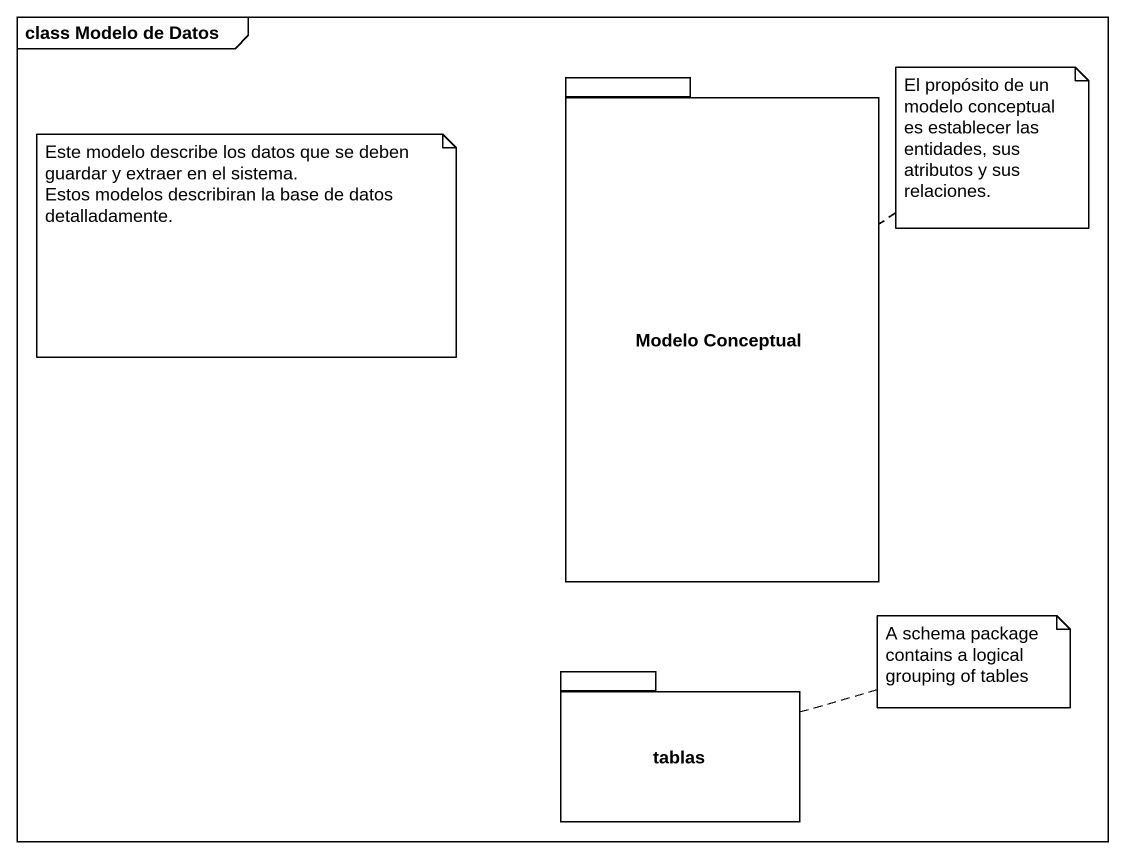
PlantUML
@startuml
mainframe class Modelo de Datos
package "Modelo Conceptual" as Modelo_Conceptual {
}
package tablas {
}
note top of Modelo_Conceptual : El propósito de un modelo conceptual es establecer las entidades, sus atributos y sus relaciones.
note as N2
  Este modelo describe los datos que se deben guardar y extraer en el sistema.
  Estos modelos describiran la base de datos detalladamente.
end note
note right of tablas : A schema package contains a logical grouping of tables
@enduml
